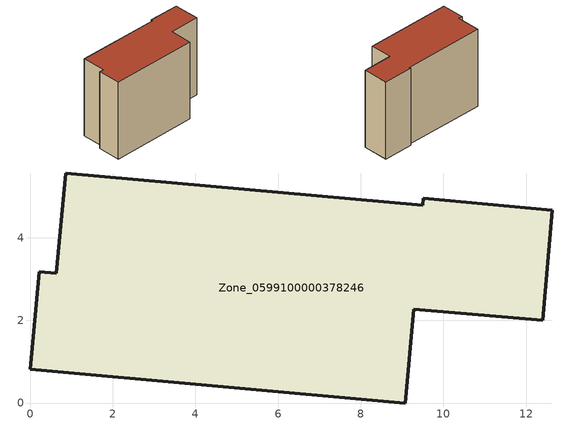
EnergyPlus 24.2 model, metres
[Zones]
Zone_0599100000378246
 floor ground (C_G): 12.64,4.66 12.4,2 9.28,2.27 9.07,0 0,0.82 0.22,3.18 0.64,3.14 0.86,5.56 9.5,4.78 9.51,4.95 z0
 wall outside (C_F): 0.64,3.14 0.22,3.18 0,0.82 9.07,0 9.28,2.27 12.4,2 12.64,4.66 9.51,4.95 9.5,4.78 0.86,5.56 0.64,3.14 z0:8.41
 roof outside (C_R): 9.51,4.95 9.5,4.78 0.86,5.56 0.64,3.14 0.22,3.18 0,0.82 9.07,0 9.28,2.27 12.4,2 12.64,4.66 z8.41
[BUILDING]
Pand.0599100000378246: North Axis=0; Terrain=City; Loads Convergence Tolerance Value=0.04; Temperature Convergence Tolerance Value=0.4; Solar Distribution=FullExterior; Maximum Number of Warmup Days=25; Minimum Number of Warmup Days=1
[Site:Location]
Rotterdam.The.Hague.AP_ZH_NLD Design_Conditions: Latitude=51.96; Longitude=4.45; Time Zone=1; Elevation=-4.5
[SITE:GROUNDTEMPERATURE:BUILDINGSURFACE]
18, 18, 18, 18, 18, 18, 18, 18, 18, 18, 18, 18
[MATERIAL] Thermal Absorptance=0.9; Solar Absorptance=0.7; Visible Absorptance=0.7
Name | Roughness | Thickness | Conductivity | Density | Specific Heat
G.TI.1992-2005 | MediumSmooth | 0.15 | 0.06 | 540 | 1210
F.TI.1992-2005 | Rough | 0.3 | 0.12 | 1920 | 840
R.TI.1992-2005 | MediumRough | 0.2 | 0.08 | 1500 | 1000
[CONSTRUCTION]
C_G: G.TI.1992-2005
C_F: F.TI.1992-2005
C_R: R.TI.1992-2005
[ZONE]
Zone_0599100000378246: Type=1; Multiplier=1; Ceiling Height=Autocalculate; Volume=Autocalculate; Floor Area=autocalculate; Part of Total Floor Area=Yes
[ZONEINFILTRATION:DESIGNFLOWRATE]
Infil_Zone_0599100000378246: Zone or ZoneList or Space or SpaceList=Zone_0599100000378246; Schedule=AlwaysOn; Design Flow Rate Calculation Method=Flow/Area; Flow Rate per Floor Area=0.0015; Constant Term Coefficient=1; Temperature Term Coefficient=0; Velocity Term Coefficient=0; Velocity Squared Term Coefficient=0
[HVACTEMPLATE:ZONE:IDEALLOADSAIRSYSTEM]
Zone_0599100000378246: Maximum Heating Supply Air Temperature=50; Minimum Cooling Supply Air Temperature=13; Maximum Heating Supply Air Humidity Ratio=0.0156; Minimum Cooling Supply Air Humidity Ratio=0.0077; Heating Limit=NoLimit; Cooling Limit=NoLimit; Dehumidification Control Type=ConstantSensibleHeatRatio; Cooling Sensible Heat Ratio=0.7; Dehumidification Setpoint=60; Humidification Control Type=None; Humidification Setpoint=30; Outdoor Air Method=None; Outdoor Air Flow Rate per Person=0.00944; Outdoor Air Flow Rate per Zone Floor Area=0; Outdoor Air Flow Rate per Zone=0; Demand Controlled Ventilation Type=None; Outdoor Air Economizer Type=NoEconomizer; Heat Recovery Type=None; Sensible Heat Recovery Effectiveness=0.7; Latent Heat Recovery Effectiveness=0.65
[ZONECONTROL:THERMOSTAT]
ThermostatControl_Zone_0599100000378246: Zone or ZoneList=Zone_0599100000378246; Control Type Schedule=DualSetpointControlType; Control 1=Thermostat_Zone_0599100000378246; Temperature Difference Between Cutout And Setpoint=0
[THERMOSTATSETPOINT:DUALSETPOINT]
Thermostat_Zone_0599100000378246: Heating Setpoint Temperature Schedule=HeatingSetpoint_Zone_0599100000378246; Cooling Setpoint Temperature Schedule=CoolingSetpoint_Zone_0599100000378246
[SCHEDULE:COMPACT]
HeatingSetpoint_Zone_0599100000378246: Through: 12/31, For: AllDays, Until: 24:00, 21
CoolingSetpoint_Zone_0599100000378246: Through: 12/31, For: AllDays, Until: 24:00, 24
DualSetpointControlType: Through: 12/31, For: AllDays, Until: 24:00, 4
AlwaysOn: Through: 12/31, For: AllDays, Until: 24:00, 1
